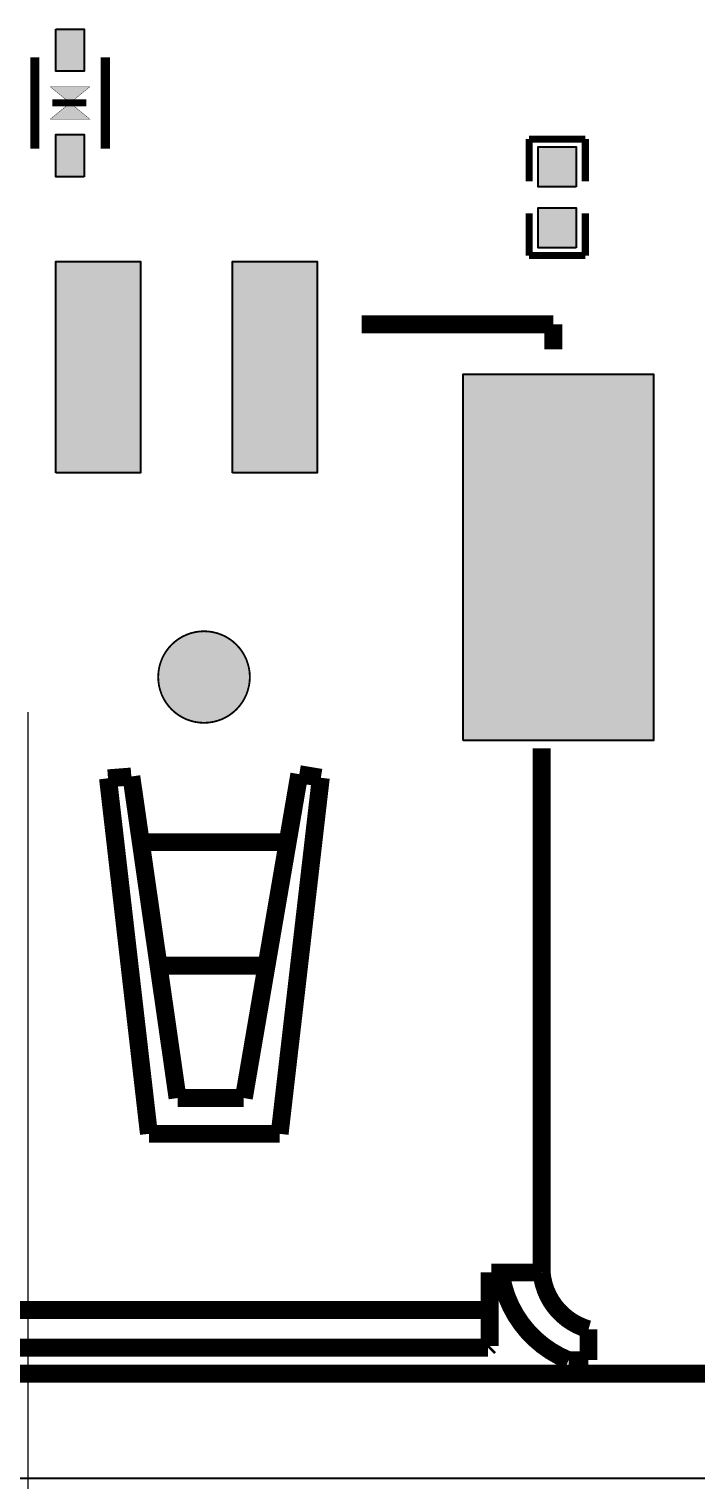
# Model space of a CAD drawing. Header units: millimetres. Extents: x 3623 to 6062, y 1175 to 2021.
# Drawn here: x 5618.8 to 5628.26, y 1795.21 to 1815.79 of the extents above; entities that cross this region are included whole.
import ezdxf

# ---------------------------------------------------------------- set-up
doc = ezdxf.new("R2010")
doc.units = ezdxf.units.MM
doc.header["$LTSCALE"] = 0.1
for name, color, linetype, true_color in [('Board-Outline-Layer', 6, 'Continuous', 0xff00ff), ('Multi-Layer', 7, 'Continuous', 0xc0c0c0), ('Top-Layer', 1, 'Continuous', 0xff0000), ('Top-Silkscreen-Layer', 7, 'Continuous', 0xffcc00)]:
    doc.layers.add(name, color=color, linetype=linetype, true_color=true_color)
doc.layers.add('FPC', color=11, linetype='Continuous')
doc.styles.add('宋体', font='', dxfattribs={"height": 2.5})
doc.styles.get('宋体').set_extended_font_data('SimSun')
doc.dimstyles.new('DIM', dxfattribs={"dimtxt": 3, "dimasz": 2.5, "dimexe": 0.5, "dimexo": 0.5, "dimgap": 0.1, "dimtad": 0, "dimzin": 12, "dimdsep": 46, "dimtxsty": '宋体', "dimcen": 0, "dimclrd": 3, "dimclre": 3, "dimclrt": 3, "dimadec": 0, "dimazin": 0, "dimtfac": 0.8, "dimtmove": 0, "dimatfit": 3, "dimfxl": 1, "dimtolj": 1, "dimtzin": 0, "dimlwd": 20, "dimlwe": 20, "dimarcsym": 0})

# ---------------------------------------------------------------- blocks, each defined once
blk = doc.blocks.new('*D341')
at = {"color": 3, "lineweight": 20, "transparency": 16777216}
for p, q in [((5599.24634049404, 1800.379372151806), (5599.24634049404, 1779.689928253901)), ((5650.006381134122, 1800.379372151806), (5650.006381134122, 1779.689928253901)), ((5601.74634049404, 1780.189928253901), (5620.252617797321, 1780.189928253901)), ((5647.506381134122, 1780.189928253901), (5629.00010383084, 1780.189928253901))]:
    blk.add_line(p, q, dxfattribs=at)
at = {"color": 3, "transparency": 16777216}
for points in [[(5601.74634049404, 1780.606594920568), (5601.74634049404, 1779.773261587234), (5599.24634049404, 1780.189928253901)], [(5647.506381134122, 1780.606594920568), (5647.506381134122, 1779.773261587234), (5650.006381134122, 1780.189928253901)]]:
    blk.add_solid(points, dxfattribs=at)
at = {"layer": 'Defpoints', "color": 0, "transparency": 16777216}
for p in [(5599.24634049404, 1800.879372151806), (5650.006381134122, 1800.879372151806), (5650.006381134122, 1780.189928253901)]:
    blk.add_point(p, dxfattribs=at)
at = {"color": 3, "transparency": 16777216, "insert": (5624.626360814081, 1780.189928253901), "char_height": 2.5, "attachment_point": 5, "style": '宋体'}
blk.add_mtext('\\A1;50.76', dxfattribs=at)
blk = doc.blocks.new('*D342')
at = {"color": 3, "lineweight": 20, "transparency": 16777216}
for p, q in [((5606.164686950735, 1799.119377231816), (5606.164686950735, 1783.475612885781)), ((5643.784770770902, 1799.119377231809), (5643.784770770902, 1783.475612885781)), ((5608.664686950735, 1783.975612885781), (5620.621935564729, 1783.975612885781)), ((5641.284770770902, 1783.975612885781), (5629.327522156908, 1783.975612885781))]:
    blk.add_line(p, q, dxfattribs=at)
at = {"color": 3, "transparency": 16777216}
for points in [[(5608.664686950735, 1784.392279552448), (5608.664686950735, 1783.558946219114), (5606.164686950735, 1783.975612885781)], [(5641.284770770902, 1784.392279552448), (5641.284770770902, 1783.558946219114), (5643.784770770902, 1783.975612885781)]]:
    blk.add_solid(points, dxfattribs=at)
at = {"layer": 'Defpoints', "color": 0, "transparency": 16777216}
for p in [(5606.164686950735, 1799.619377231816), (5643.784770770902, 1799.619377231809), (5643.784770770902, 1783.975612885781)]:
    blk.add_point(p, dxfattribs=at)
at = {"color": 3, "transparency": 16777216, "insert": (5624.974728860819, 1783.975612885781), "char_height": 2.5, "attachment_point": 5, "style": '宋体'}
blk.add_mtext('\\A1;37.62', dxfattribs=at)
blk = doc.blocks.new('*D347')
at = {"color": 3, "lineweight": 20, "transparency": 16777216}
for p, q in [((5618.780841383043, 1806.094086401235), (5618.780841383043, 1788.041394469019)), ((5633.292515246389, 1802.850408473879), (5633.292515246389, 1788.041394469019)), ((5621.280841383043, 1788.541394469019), (5621.851482783989, 1788.541394469019)), ((5630.792515246389, 1788.541394469019), (5630.221873845442, 1788.541394469019))]:
    blk.add_line(p, q, dxfattribs=at)
at = {"color": 3, "transparency": 16777216}
for points in [[(5621.280841383043, 1788.958061135686), (5621.280841383043, 1788.124727802352), (5618.780841383043, 1788.541394469019)], [(5630.792515246389, 1788.958061135686), (5630.792515246389, 1788.124727802352), (5633.292515246389, 1788.541394469019)]]:
    blk.add_solid(points, dxfattribs=at)
at = {"layer": 'Defpoints', "color": 0, "transparency": 16777216}
for p in [(5618.780841383043, 1806.594086401235), (5633.292515246389, 1803.350408473879), (5633.292515246389, 1788.541394469019)]:
    blk.add_point(p, dxfattribs=at)
at = {"color": 3, "transparency": 16777216, "insert": (5626.036678314716, 1788.541394469019), "char_height": 2.5, "attachment_point": 5, "style": '宋体'}
blk.add_mtext('\\A1;14.51', dxfattribs=at)

msp = doc.modelspace()

# ---------------------------------------------------------------- hatches: boundary and pattern name
at = {"layer": 'Multi-Layer'}
msp.add_hatch(color=256, dxfattribs=at).paths.add_polyline_path([(5620.630828683017, 1806.594086401235, 1), (5621.930854083068, 1806.594086401235, 1)])
msp.add_hatch(color=256, dxfattribs=at).paths.add_polyline_path([(5620.630828683017, 1806.594086401235, 1), (5621.930854083068, 1806.594086401235, 1)])
at = {"layer": 'Top-Layer'}
for points in [[(5619.180716922793, 1815.793812080686), (5619.580716922794, 1815.793812080686), (5619.580716922794, 1815.193812080686), (5619.180716922793, 1815.193812080686)], [(5619.580716922794, 1813.69393908094), (5619.180716922793, 1813.69393908094), (5619.180716922793, 1814.29393908094), (5619.580716922794, 1814.29393908094)], [(5626.561486544333, 1813.554421681905), (5626.021481464322, 1813.554421681905), (5626.021481464322, 1814.120080813224), (5626.561486544333, 1814.120080813224)], [(5626.561486544333, 1812.688787950638), (5626.021481464322, 1812.688787950638), (5626.021481464322, 1813.254447081956), (5626.561486544333, 1813.254447081956)], [(5619.180714382788, 1809.49362920032), (5619.180714382788, 1812.49362920032), (5620.380714382789, 1812.49362920032), (5620.380714382789, 1809.49362920032)], [(5621.685667392695, 1809.49362920032), (5621.685667392695, 1812.49362920032), (5622.885667392695, 1812.49362920032), (5622.885667392695, 1809.49362920032)], [(5624.955733432826, 1805.694111801286), (5624.955733432826, 1810.894111801286), (5627.655733432826, 1810.894111801286), (5627.655733432826, 1805.694111801286)]]:
    msp.add_hatch(color=256, dxfattribs=at).paths.add_polyline_path(points)
at = {"layer": 'Top-Silkscreen-Layer'}
for points in [[(5619.380716922794, 1814.743875580813), (5619.101316363993, 1814.972476038014), (5619.660117481595, 1814.972476038014)], [(5619.380716922794, 1814.743875580813), (5619.660117481595, 1814.515275123612), (5619.101316363993, 1814.515275123612)]]:
    msp.add_hatch(color=256, dxfattribs=at).paths.add_polyline_path(points)

# ---------------------------------------------------------------- linework, layer by layer
at = {"layer": 'Board-Outline-Layer', "const_width": 0.254000508001016}
msp.add_lwpolyline([(5595.375982353325, 1796.704401361865), (5674.51158052452, 1796.704401361865)], dxfattribs=at)
at = {"layer": 'FPC', "color": 6}
msp.add_line((5606.733480329948, 1795.219401360576), (5638.123480329949, 1795.219401360576), dxfattribs=at)
at = {"layer": 'Multi-Layer', "const_width": 0.0254000508001016}
msp.add_lwpolyline([(5620.630828683017, 1806.594086401235, 1), (5621.930854083068, 1806.594086401235, 1)], format="xyb", close=True, dxfattribs=at)
msp.add_lwpolyline([(5620.630828683017, 1806.594086401235, 1), (5621.930854083068, 1806.594086401235, 1)], format="xyb", close=True, dxfattribs=at)
at = {"layer": 'Top-Layer'}
for points in [[(5619.180716922793, 1815.793812080686), (5619.580716922794, 1815.793812080686), (5619.580716922794, 1815.193812080686), (5619.180716922793, 1815.193812080686)], [(5619.580716922794, 1813.69393908094), (5619.180716922793, 1813.69393908094), (5619.180716922793, 1814.29393908094), (5619.580716922794, 1814.29393908094)], [(5626.561486544333, 1813.554421681905), (5626.021481464322, 1813.554421681905), (5626.021481464322, 1814.120080813224), (5626.561486544333, 1814.120080813224)], [(5626.561486544333, 1812.688787950638), (5626.021481464322, 1812.688787950638), (5626.021481464322, 1813.254447081956), (5626.561486544333, 1813.254447081956)], [(5619.180714382788, 1809.49362920032), (5619.180714382788, 1812.49362920032), (5620.380714382789, 1812.49362920032), (5620.380714382789, 1809.49362920032)], [(5621.685667392695, 1809.49362920032), (5621.685667392695, 1812.49362920032), (5622.885667392695, 1812.49362920032), (5622.885667392695, 1809.49362920032)], [(5624.955733432826, 1805.694111801286), (5624.955733432826, 1810.894111801286), (5627.655733432826, 1810.894111801286), (5627.655733432826, 1805.694111801286)]]:
    msp.add_lwpolyline(points, close=True, dxfattribs=at)
at = {"layer": 'Top-Silkscreen-Layer'}
for points, const_width in [([(5618.880716922794, 1815.393888280839), (5618.880716922794, 1814.093862880788)], 0.13), ([(5618.880716922794, 1815.393888280839), (5618.880716922794, 1814.093862880788)], 0.13), ([(5619.880716922794, 1815.393888280839), (5619.880716922794, 1814.093862880788)], 0.13), ([(5619.880716922794, 1815.393888280839), (5619.880716922794, 1814.093862880788)], 0.13), ([(5619.609317379995, 1814.743875580813), (5619.126716414793, 1814.743875580813)], 0.1), ([(5619.609317379995, 1814.743875580813), (5619.126716414793, 1814.743875580813)], 0.1), ([(5625.892881007122, 1813.630647234357), (5625.892881007122, 1814.230647234356)], 0.1), ([(5625.892881007122, 1814.230647234356), (5626.690087001533, 1814.230647234356)], 0.1), ([(5625.892881007122, 1813.630647234357), (5625.892881007122, 1814.230647234356)], 0.1), ([(5625.892881007122, 1814.230647234356), (5626.690087001533, 1814.230647234356)], 0.1), ([(5626.690087001533, 1813.630647234357), (5626.690087001533, 1814.230647234356)], 0.1), ([(5626.690087001533, 1813.630647234357), (5626.690087001533, 1814.230647234356)], 0.1), ([(5625.892881007122, 1813.178221529505), (5625.892881007122, 1812.578221529505)], 0.1), ([(5625.892881007122, 1813.178221529505), (5625.892881007122, 1812.578221529505)], 0.1), ([(5626.690087001533, 1813.178221529505), (5626.690087001533, 1812.578221529505)], 0.1), ([(5626.690087001533, 1813.178221529505), (5626.690087001533, 1812.578221529505)], 0.1), ([(5625.892881007122, 1812.578221529505), (5626.690087001533, 1812.578221529505)], 0.1), ([(5625.892881007122, 1812.578221529505), (5626.690087001533, 1812.578221529505)], 0.1), ([(5623.517823857008, 1811.599801412665), (5626.235629292619, 1811.599801412665)], 0.254000508001016), ([(5623.517823857008, 1811.599801412665), (5626.235629292619, 1811.599801412665)], 0.254000508001016), ([(5626.235629292619, 1811.599801412665), (5626.235629292619, 1811.244200701463)], 0.254000508001016), ([(5626.235629292619, 1811.599801412665), (5626.235629292619, 1811.244200701463)], 0.254000508001016), ([(5626.070452762266, 1798.140771694605), (5626.070452762266, 1805.582986579035)], 0.254000508001016), ([(5626.070452762266, 1798.140771694605), (5626.070452762266, 1805.582986579035)], 0.254000508001016), ([(5619.918814458989, 1805.156367325797), (5620.24995492127, 1805.181818176698)], 0.254000508001016), ([(5619.918814458989, 1805.156367325797), (5620.24995492127, 1805.181818176698)], 0.254000508001016), ([(5620.499231019822, 1800.109275631613), (5619.918814458989, 1805.156367325797)], 0.254000508001016), ([(5620.499231019822, 1800.109275631613), (5619.918814458989, 1805.156367325797)], 0.254000508001016), ([(5620.24995492127, 1805.181818176698), (5620.905631832624, 1800.617276647615)], 0.254000508001016), ([(5620.24995492127, 1805.181818176698), (5620.905631832624, 1800.617276647615)], 0.254000508001016), ([(5621.845433712228, 1800.617276647615), (5622.632835287031, 1805.214685842434)], 0.254000508001016), ([(5621.845433712228, 1800.617276647615), (5622.632835287031, 1805.214685842434)], 0.254000508001016), ([(5622.937635896632, 1805.163885740833), (5622.353434728229, 1800.109275631613)], 0.254000508001016), ([(5622.937635896632, 1805.163885740833), (5622.353434728229, 1800.109275631613)], 0.254000508001016), ([(5622.632835287031, 1805.214685842434), (5622.937635896632, 1805.163885740833)], 0.254000508001016), ([(5622.632835287031, 1805.214685842434), (5622.937635896632, 1805.163885740833)], 0.254000508001016), ([(5620.346830715021, 1804.24948391203), (5622.429634880629, 1804.24948391203)], 0.254000508001016), ([(5620.346830715021, 1804.24948391203), (5622.429634880629, 1804.24948391203)], 0.254000508001016), ([(5620.677031375422, 1802.496880406823), (5622.124834271029, 1802.496880406823)], 0.254000508001016), ([(5620.677031375422, 1802.496880406823), (5622.124834271029, 1802.496880406823)], 0.254000508001016), ([(5620.905631832624, 1800.617276647615), (5621.845433712228, 1800.617276647615)], 0.254000508001016), ([(5620.905631832624, 1800.617276647615), (5621.845433712228, 1800.617276647615)], 0.254000508001016), ([(5622.353434728229, 1800.109275631613), (5620.499231019822, 1800.109275631613)], 0.254000508001016), ([(5622.353434728229, 1800.109275631613), (5620.499231019822, 1800.109275631613)], 0.254000508001016), ([(5625.333851289062, 1797.607370627803), (5625.333851289062, 1798.140771694605)], 0.254000508001016), ([(5625.333851289062, 1797.607370627803), (5625.333851289062, 1798.140771694605)], 0.254000508001016), ([(5625.354653930668, 1798.140771694605), (5626.070452762266, 1798.140771694605)], 0.254000508001016), ([(5625.354653930668, 1798.140771694605), (5626.070452762266, 1798.140771694605)], 0.254000508001016), ([(5612.22742507621, 1797.607370627803), (5625.333851289062, 1797.607370627803)], 0.254000508001016), ([(5612.22742507621, 1797.607370627803), (5625.333851289062, 1797.607370627803)], 0.254000508001016), ([(5625.333851289062, 1797.099369611801), (5625.333851289062, 1797.607370627803)], 0.254000508001016), ([(5625.333851289062, 1797.099369611801), (5625.333851289062, 1797.607370627803)], 0.254000508001016), ([(5626.734968891297, 1796.8961692054), (5626.734968891297, 1797.334066081194)], 0.254000508001016), ([(5626.734968891297, 1796.8961692054), (5626.734968891297, 1797.334066081194)], 0.254000508001016), ([(5612.22742507621, 1797.073969561001), (5625.308451238262, 1797.073969561001)], 0.254000508001016), ([(5612.22742507621, 1797.073969561001), (5625.308451238262, 1797.073969561001)], 0.254000508001016), ([(5625.308451238262, 1797.073969561001), (5625.333851289062, 1797.099369611801)], 0.254000508001016), ([(5625.308451238262, 1797.073969561001), (5625.333851289062, 1797.099369611801)], 0.254000508001016), ([(5626.451453524267, 1796.8961692054), (5626.734968891297, 1796.8961692054)], 0.254000508001016), ([(5626.451453524267, 1796.8961692054), (5626.734968891297, 1796.8961692054)], 0.254000508001016)]:
    msp.add_lwpolyline(points, dxfattribs=dict(at, const_width=const_width))
at = {"layer": 'Top-Silkscreen-Layer', "const_width": 0.005080010160020321}
for points in [[(5619.380716922794, 1814.743875580813), (5619.101316363993, 1814.972476038014), (5619.660117481595, 1814.972476038014)], [(5619.380716922794, 1814.743875580813), (5619.660117481595, 1814.515275123612), (5619.101316363993, 1814.515275123612)]]:
    msp.add_lwpolyline(points, close=True, dxfattribs=at)
at = {"layer": 'Top-Silkscreen-Layer', "const_width": 0.254000508001016}
for points in [[(5625.501567824495, 1798.066146345355, 0.257), (5626.451529724419, 1796.89520400347)], [(5625.501567824495, 1798.066146345355, 0.257), (5626.451529724419, 1796.89520400347)], [(5626.070528962417, 1798.139806492675, 0.312), (5626.736010293381, 1797.334624882312)], [(5626.070528962417, 1798.139806492675, 0.312), (5626.736010293381, 1797.334624882312)]]:
    msp.add_lwpolyline(points, format="xyb", dxfattribs=at)

# ---------------------------------------------------------------- dimensions: what is measured, and where the dimension line sits
for base, p1, p2, picture, middle in [((5633.292515246389, 1788.541394469019), (5618.780841383043, 1806.594086401235), (5633.292515246389, 1803.350408473879), '*D347', (5626.036678314716, 1788.541394469019)), ((5650.006381134122, 1780.189928253901), (5599.24634049404, 1800.879372151806), (5650.006381134122, 1800.879372151806), '*D341', (5624.626360814081, 1780.189928253901)), ((5643.784770770902, 1783.975612885781), (5606.164686950735, 1799.619377231816), (5643.784770770902, 1799.619377231809), '*D342', (5624.974728860819, 1783.975612885781))]:
    dim = msp.add_linear_dim(base=base, p1=p1, p2=p2, dimstyle='DIM', override={"dimtxt": 2.5, "dimtfillclr": 2})
    dim.commit()
    dim.dimension.update_dxf_attribs({"geometry": picture, "text_midpoint": middle})

doc.saveas('drawing.dxf')
